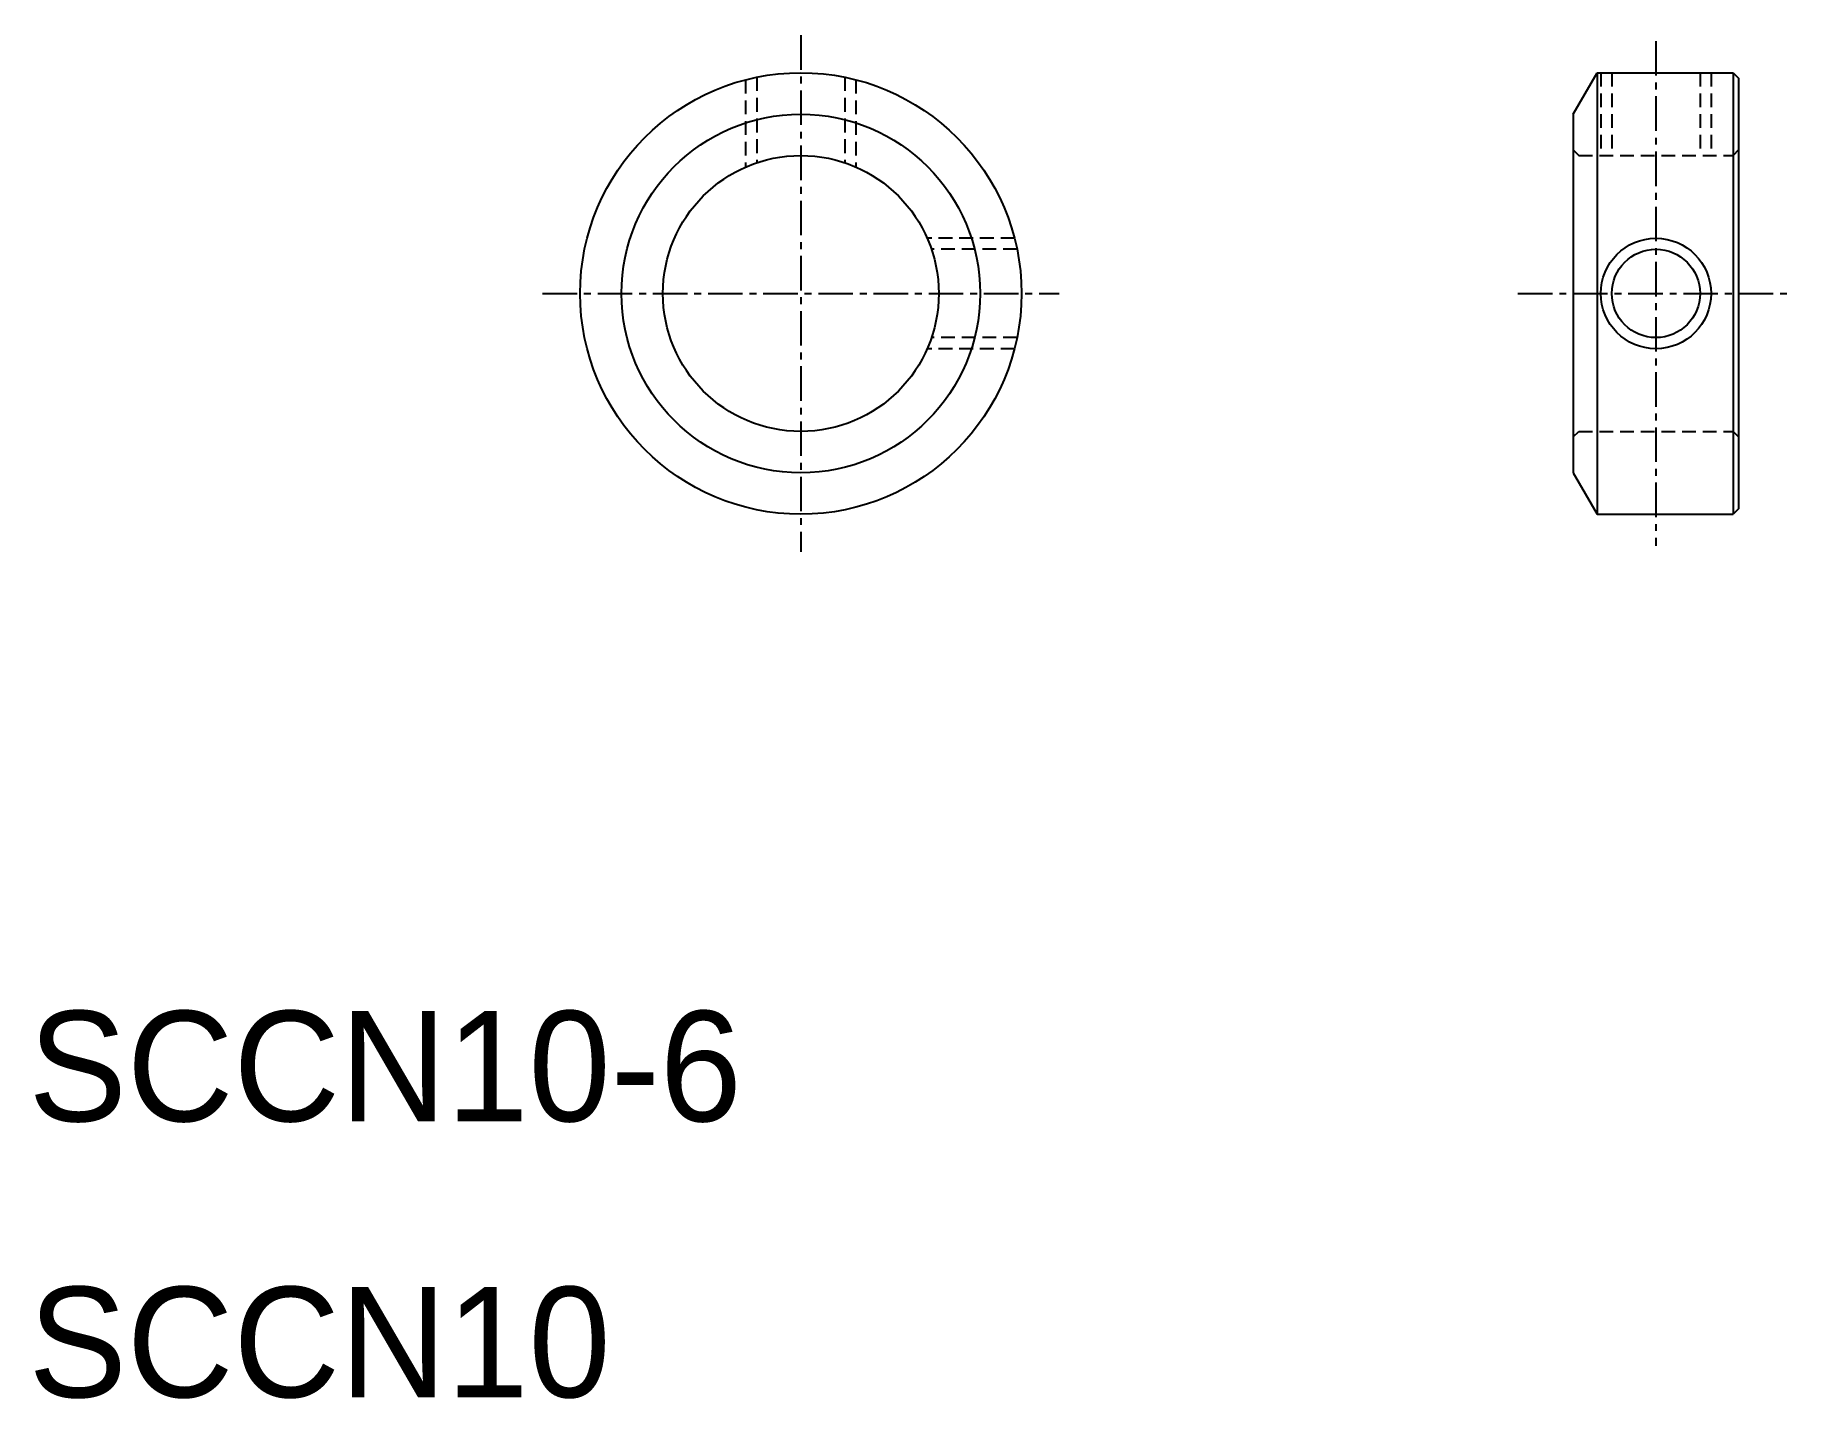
# Model space of a CAD drawing. Extents: x 10.2 to 74, y 9.9 to 59.4.
import ezdxf

# ---------------------------------------------------------------- set-up
doc = ezdxf.new("R2010")
doc.units = 0
doc.linetypes.add('CENTER', pattern=[2, 1.25, -0.25, 0.25, -0.25])
doc.linetypes.add('DASHED', pattern=[0.75, 0.5, -0.25])
doc.layers.get('0').update_dxf_attribs({"linetype": 'CONTINUOUS'})
doc.layers.add('CENTER', color=1, linetype='CENTER')

msp = doc.modelspace()

# ---------------------------------------------------------------- linework, layer by layer
at = {"color": 3, "linetype": 'DASHED'}
for p, q in [((36, 57.746), (36, 54.583)), ((36.4, 57.838), (36.4, 54.737)), ((39.6, 57.838), (39.6, 54.737)), ((40, 57.746), (40, 54.583)), ((67, 58), (67, 55)), ((67.4, 58), (67.4, 55)), ((70.6, 58), (70.6, 55)), ((71, 58), (71, 55)), ((66, 55.2), (66.2, 55)), ((66.2, 55), (71.8, 55)), ((72, 55.2), (71.8, 55)), ((45.746, 52), (42.583, 52)), ((45.838, 51.6), (42.737, 51.6)), ((45.746, 48), (42.583, 48)), ((45.838, 48.4), (42.737, 48.4)), ((66, 44.8), (66.2, 45)), ((66.2, 45), (71.8, 45)), ((72, 44.8), (71.8, 45))]:
    msp.add_line(p, q, dxfattribs=at)
at = {"color": 7, "linetype": 'CONTINUOUS'}
for p, q in [((66, 56.5), (66.866, 58)), ((66.866, 58), (66.866, 42)), ((66.866, 58), (71.8, 58)), ((71.8, 58), (72, 57.8)), ((71.8, 58), (71.8, 42)), ((72, 57.8), (72, 42.2)), ((66, 56.5), (66, 43.5)), ((66, 43.5), (66.866, 42)), ((72, 42.2), (71.8, 42)), ((66.866, 42), (71.8, 42))]:
    msp.add_line(p, q, dxfattribs=at)
for centre, radius in [((38, 50), 8), ((38, 50), 6.5), ((38, 50), 5), ((69, 50), 1.6)]:
    msp.add_circle(centre, radius, dxfattribs=at)
at = {"color": 3, "linetype": 'CONTINUOUS'}
msp.add_circle((69, 50), 2, dxfattribs=at)
at = {"layer": 'CENTER', "color": 1, "linetype": 'CENTER'}
for p, q in [((38, 59.361), (38, 40.639)), ((69, 59.145), (69, 40.855)), ((28.639, 50), (47.361, 50)), ((64, 50), (74, 50))]:
    msp.add_line(p, q, dxfattribs=at)

# ---------------------------------------------------------------- texts
at = {"color": 7, "linetype": 'CONTINUOUS'}
for s, p in [('SCCN10-6', (10, 20)), ('SCCN10', (10, 10))]:
    msp.add_text(s, height=4, dxfattribs=at).set_placement(p)

doc.saveas('drawing.dxf')
